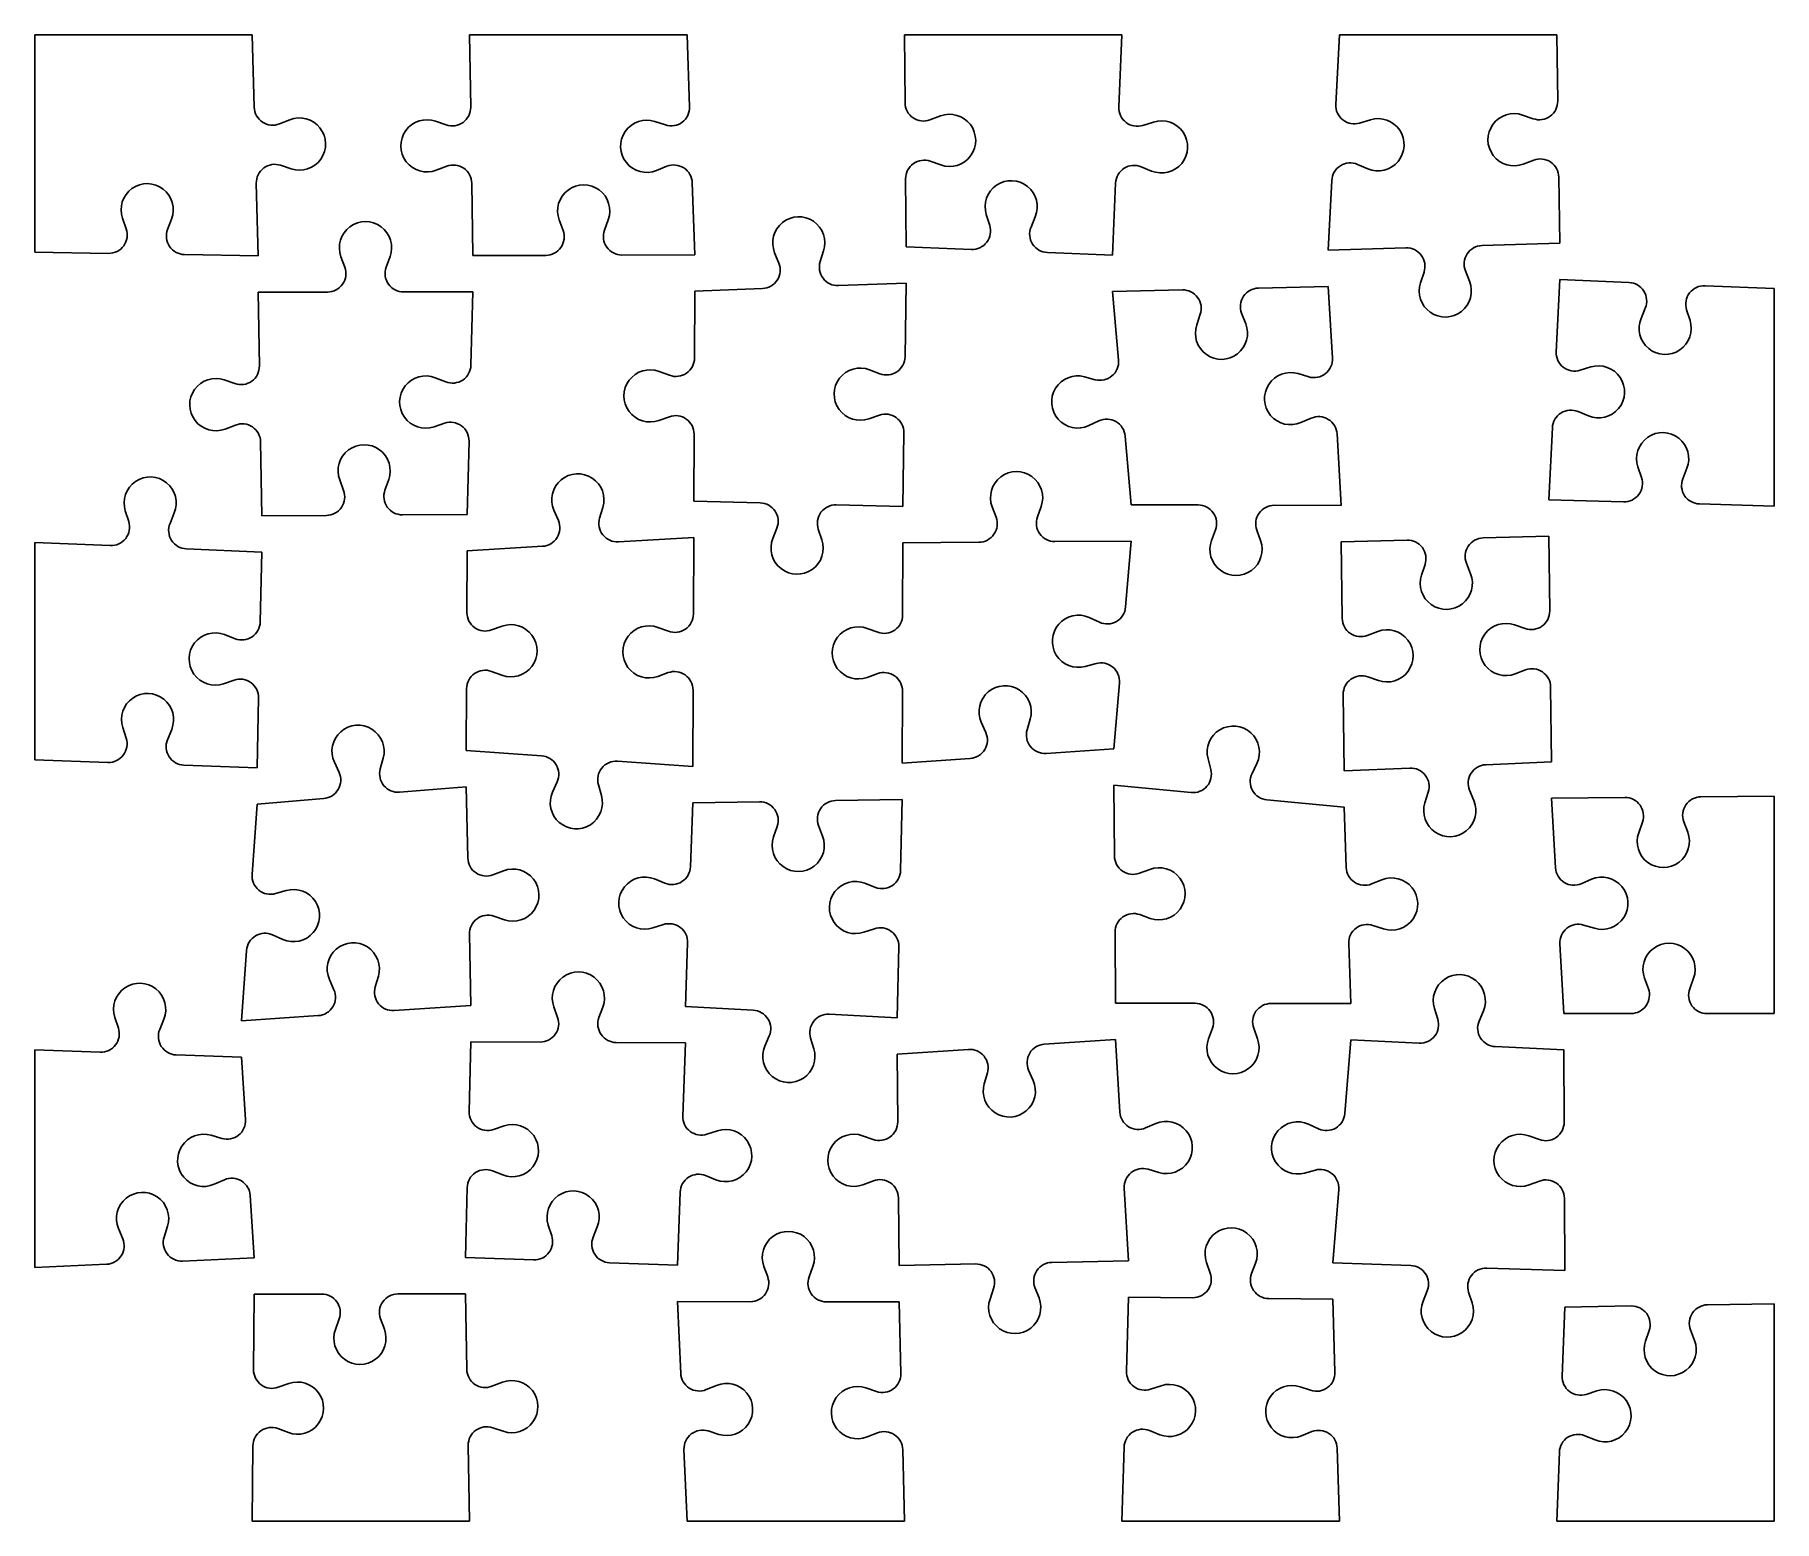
# Model space of a CAD drawing. Header units: millimetres. Extents: x 0 to 304, y 0 to 260.
import ezdxf

# ---------------------------------------------------------------- set-up
doc = ezdxf.new("R2010")
doc.units = ezdxf.units.MM
doc.layers.add('VISIBLE', color=7, linetype='CONTINUOUS')

msp = doc.modelspace()

# ---------------------------------------------------------------- linework, layer by layer
at = {"layer": 'VISIBLE'}
for p, q in [((0, 221.75), (0, 259.75)), ((38, 259.75), (0, 259.75)), ((38.345292, 247.092461), (38, 259.75)), ((114, 259.75), (76, 259.75)), ((76, 259.75), (76.181907, 247.105242)), ((114.445292, 247.175646), (114, 259.75)), ((190, 259.75), (152, 259.75)), ((152, 259.75), (152.091736, 247.884522)), ((189.46413, 247.131449), (190, 259.75)), ((228, 259.75), (227.368923, 247.582115)), ((266, 259.75), (228, 259.75)), ((266.166458, 248.180085), (266, 259.75)), ((44.583587, 244.896758), (42.761174, 244.176589)), ((71.89129, 244.007997), (70.040466, 244.651645)), ((108.35676, 244.593551), (110.2207, 243.988932)), ((156.449797, 244.882918), (158.285935, 245.567339)), ((195.534324, 244.506533), (193.666171, 243.915058)), ((231.540623, 244.326467), (233.414239, 244.9004)), ((260.025019, 245.726481), (261.875845, 245.082835)), ((158.352191, 236.997599), (156.50569, 237.653548)), ((261.979847, 237.853997), (260.148304, 237.157372)), ((42.958321, 236.949691), (44.817286, 236.329948)), ((70.163741, 236.082535), (71.995284, 236.779159)), ((110.476559, 236.763876), (108.660057, 236.028923)), ((152.286296, 222.719441), (152.19456, 234.584919)), ((193.35943, 236.691983), (195.17071, 235.944254)), ((226.048979, 222.132083), (226.680056, 234.299967)), ((232.97036, 236.341906), (231.16617, 237.106585)), ((266.524245, 223.311547), (266.357787, 234.881462)), ((39.053268, 221.139869), (38.707976, 233.797407)), ((76.555128, 221.161861), (76.373221, 233.806618)), ((115.361278, 221.309624), (114.915986, 233.883978)), ((188.363958, 221.224874), (188.899829, 233.843425)), ((166.89285, 226.452787), (166.299435, 228.320324)), ((15.979996, 225.835598), (15.338636, 227.687217)), ((23.907587, 227.553344), (23.208699, 225.722663)), ((92.326931, 225.556672), (91.649719, 227.395481)), ((100.219653, 227.428113), (99.556464, 225.5842)), ((174.862088, 227.965605), (174.11624, 226.153548)), ((137.270566, 220.134016), (137.87003, 221.99962)), ((152.286296, 222.719441), (163.680826, 222.247407)), ((226.048979, 222.132083), (239.639434, 222.528114)), ((252.93379, 222.915516), (266.524245, 223.311547)), ((0, 221.75), (12.877446, 221.548815)), ((26.175823, 221.341054), (39.053268, 221.139869)), ((53.515579, 220.974451), (54.186864, 219.133469)), ((61.416448, 219.137709), (62.085574, 220.979476)), ((76.555128, 221.161861), (89.308251, 221.210421)), ((102.608155, 221.261064), (115.361278, 221.309624)), ((129.306273, 221.672651), (130.046244, 219.858188)), ((176.969428, 221.696908), (188.363958, 221.224874)), ((152.286296, 216.369441), (140.468945, 215.918249)), ((152.093872, 203.489704), (152.286296, 216.369441)), ((242.799615, 218.283637), (242.183329, 216.423522)), ((250.74969, 216.673149), (250.026133, 218.494221)), ((266.524245, 216.961547), (265.893632, 204.367947)), ((278.617888, 216.457627), (266.524245, 216.961547)), ((304, 215.4), (291.906357, 215.90392)), ((51.154199, 214.796965), (39.053268, 214.789869)), ((39.053268, 214.789869), (39.258004, 201.89254)), ((76.555128, 214.811861), (64.454197, 214.804765)), ((76.228097, 202.025977), (76.555128, 214.811861)), ((115.361278, 214.959624), (115.297948, 203.254177)), ((127.178629, 215.410817), (115.361278, 214.959624)), ((200.558395, 215.168436), (188.363958, 214.874874)), ((188.363958, 214.874874), (189.406217, 202.881711)), ((226.048979, 215.782083), (213.854543, 215.48852)), ((226.798993, 203.268864), (226.048979, 215.782083)), ((304, 177.4), (304, 215.4)), ((203.071349, 209.051043), (203.697045, 210.908013)), ((210.924536, 211.082004), (211.638863, 209.257292)), ((280.723715, 210.188422), (281.47, 212.000298)), ((288.693318, 211.699315), (289.286282, 209.831635)), ((110.946865, 200.242466), (109.109143, 200.922624)), ((145.883133, 201.217227), (147.71429, 200.51959)), ((270.071137, 201.119752), (271.943725, 201.697029)), ((34.972001, 198.788914), (33.120221, 199.429808)), ((69.993545, 199.819666), (71.817181, 199.102597)), ((185.350551, 199.482608), (183.458066, 199.990874)), ((220.775456, 200.538581), (222.65363, 199.979746)), ((33.256246, 190.860891), (35.086751, 191.560239)), ((71.632327, 191.875375), (69.774418, 191.252471)), ((109.062777, 192.352753), (110.907751, 193.012986)), ((147.606292, 193.290811), (145.755111, 192.648187)), ((184.20004, 191.453057), (185.976475, 192.280169)), ((223.086179, 192.763112), (221.288202, 191.983937)), ((271.515127, 193.137756), (269.709575, 193.899213)), ((39.673841, 175.696887), (39.469106, 188.594216)), ((75.560996, 175.944441), (75.888027, 188.730325)), ((115.162661, 178.248924), (115.225991, 189.954371)), ((151.702768, 177.311451), (151.895192, 190.191188)), ((191.599965, 177.638488), (190.557706, 189.631651)), ((228.344749, 177.479472), (227.594736, 189.99269)), ((264.597866, 178.490989), (265.228479, 191.08459)), ((280.805501, 182.378609), (280.186518, 184.237828)), ((288.753232, 184.000628), (288.032317, 182.178509)), ((53.972811, 180.130351), (53.28992, 181.967059)), ((61.859713, 182.026174), (61.202225, 180.180221)), ((15.820748, 176.552637), (16.411363, 174.684213)), ((90.725277, 176.663422), (91.501322, 174.864091)), ((98.718698, 175.284082), (99.2808, 177.161281)), ((115.162661, 178.248924), (126.784902, 177.950744)), ((140.080527, 177.609631), (151.702768, 177.311451)), ((167.315888, 177.265739), (168.001165, 175.42992)), ((175.230508, 175.489179), (175.885597, 177.335985)), ((191.599965, 177.638488), (203.32242, 177.587758)), ((216.622295, 177.530202), (228.344749, 177.479472)), ((264.597866, 178.490989), (277.651481, 178.129553)), ((290.946385, 177.761436), (304, 177.4)), ((23.634297, 174.374148), (24.382859, 176.185084)), ((39.673841, 175.696887), (50.967577, 175.774793)), ((64.267261, 175.866535), (75.560996, 175.944441)), ((129.707936, 173.539599), (128.990724, 171.716019)), ((137.557901, 171.49622), (136.935143, 173.354178)), ((0, 133.05), (0, 171.05)), ((13.19304, 170.483651), (0, 171.05)), ((88.723059, 170.360362), (75.560996, 169.594441)), ((115.162661, 171.898924), (102.000598, 171.133003)), ((115.103074, 158.529793), (115.162661, 171.898924)), ((151.702768, 170.961451), (151.674375, 158.372355)), ((165.00159, 171.070461), (151.702768, 170.961451)), ((191.599965, 171.288488), (178.301143, 171.179478)), ((190.648511, 159.760278), (191.599965, 171.288488)), ((206.33884, 173.239939), (205.660672, 171.401482)), ((214.230588, 171.364395), (213.568358, 173.208652)), ((239.823895, 171.449758), (228.344749, 171.129472)), ((228.344749, 171.129472), (228.509309, 157.765643)), ((264.597866, 172.140989), (253.118721, 171.820703)), ((264.758853, 159.072385), (264.597866, 172.140989)), ((39.673841, 169.346887), (26.480802, 169.913236)), ((39.407896, 157.155664), (39.673841, 169.346887)), ((75.560996, 169.594441), (75.516212, 158.793928)), ((242.360232, 165.342022), (242.978819, 167.201373)), ((250.205593, 167.403011), (250.926895, 165.581045)), ((79.838315, 155.740773), (81.682453, 156.403338)), ((108.916495, 156.192342), (110.754864, 155.513936)), ((147.332815, 155.346932), (145.492957, 156.021289)), ((184.298811, 157.911293), (186.07882, 157.0919)), ((232.881078, 154.784039), (234.71406, 155.476867)), ((258.612353, 156.631488), (260.461843, 155.984015)), ((33.181686, 154.925922), (35.008006, 154.215716)), ((185.484165, 149.886811), (183.593903, 149.370336)), ((34.850333, 146.98785), (32.99478, 146.357963)), ((81.646918, 147.833415), (79.808338, 148.51125)), ((110.722641, 148.284422), (108.878298, 147.622431)), ((145.473629, 147.451314), (147.31651, 148.117364)), ((188.603092, 134.977135), (189.554546, 146.505345)), ((234.819582, 146.907519), (232.970095, 147.555002)), ((260.550895, 148.754978), (258.717915, 148.062141)), ((38.851885, 131.667604), (39.117831, 143.858828)), ((75.416281, 134.693529), (75.461065, 145.494042)), ((114.984208, 131.860794), (115.043795, 145.229925)), ((151.615985, 132.483292), (151.644378, 145.072389)), ((228.83763, 131.102823), (228.673071, 144.466651)), ((265.083665, 132.704791), (264.922678, 145.773394)), ((173.969352, 140.180582), (173.424538, 138.298293)), ((15.967573, 136.819323), (15.363268, 138.683365)), ((23.927845, 138.378627), (23.192587, 136.562249)), ((166.21133, 137.811945), (165.418769, 139.604062)), ((75.416281, 134.693529), (88.567221, 133.752031)), ((176.744475, 134.177572), (188.603092, 134.977135)), ((0, 133.05), (12.780148, 132.595267)), ((26.071737, 132.122337), (38.851885, 131.667604)), ((52.354315, 132.632224), (53.174103, 130.852397)), ((60.379059, 131.448651), (60.895115, 133.339027)), ((101.833268, 132.802293), (114.984208, 131.860794)), ((151.615985, 132.483292), (163.474603, 133.282855)), ((205.04707, 133.248359), (205.537694, 131.351223)), ((212.733994, 130.658269), (213.577609, 132.426926)), ((228.83763, 131.102823), (240.317133, 131.610183)), ((253.604162, 132.197431), (265.083665, 132.704791)), ((75.416281, 128.343529), (63.761428, 127.37902)), ((75.681611, 115.892133), (75.416281, 128.343529)), ((91.285142, 129.211631), (90.485157, 127.422816)), ((99.033275, 126.810842), (98.496271, 128.695374)), ((202.100979, 127.32738), (188.603092, 128.627135)), ((188.603092, 128.627135), (188.694025, 116.230562)), ((251.514166, 125.92293), (250.76331, 127.732917)), ((38.851885, 125.317604), (37.968665, 113.013088)), ((50.506739, 126.282114), (38.851885, 125.317604)), ((114.984208, 125.510794), (114.580931, 114.36792)), ((126.651057, 125.709054), (114.984208, 125.510794)), ((151.615985, 126.133292), (139.949137, 125.935033)), ((151.321697, 113.698574), (151.615985, 126.133292)), ((228.83763, 124.752823), (215.339743, 126.052577)), ((229.186706, 114.243679), (228.83763, 124.752823)), ((243.540775, 127.413702), (242.952527, 125.544531)), ((277.892094, 126.468409), (265.083665, 126.354791)), ((265.083665, 126.354791), (265.780854, 114.179208)), ((304, 126.7), (291.191571, 126.586382)), ((304, 88.7), (304, 126.7)), ((280.311786, 120.31353), (280.965632, 122.160777)), ((288.194933, 122.224905), (288.881445, 120.389548)), ((129.120655, 119.574029), (129.759477, 121.426525)), ((136.988019, 121.549363), (137.689414, 119.719641)), ((81.906693, 113.659246), (80.080015, 112.949963)), ((193.050898, 113.227233), (194.887307, 113.910927)), ((42.074957, 109.675321), (43.95959, 110.211971)), ((110.139265, 111.491476), (108.323335, 112.227842)), ((145.09137, 111.480361), (146.916372, 110.766776)), ((235.437915, 112.085015), (233.619805, 111.354049)), ((270.282006, 111.39677), (272.082055, 112.171147)), ((80.234037, 105.722018), (82.089272, 105.091194)), ((108.013377, 103.663452), (109.877786, 104.266621)), ((146.74532, 103.539215), (144.888603, 102.912764)), ((194.950169, 105.341161), (193.103928, 105.997841)), ((233.859814, 104.128449), (235.722423, 103.519743)), ((272.571981, 103.615166), (270.695304, 104.179008)), ((43.346012, 101.663968), (41.557347, 102.464288)), ((76.230288, 90.143755), (75.964959, 102.595151)), ((113.696621, 89.933747), (114.099898, 101.076622)), ((150.71273, 87.967579), (151.007018, 100.402297)), ((188.882516, 90.534348), (188.791583, 102.93092)), ((229.977317, 90.441866), (229.628241, 100.95101)), ((267.238373, 88.725376), (266.541183, 100.900959)), ((36.133217, 87.442703), (37.016438, 99.747219)), ((52.283794, 92.8752), (51.491345, 94.667366)), ((60.041963, 95.24336), (59.497033, 93.361104)), ((282.007387, 93.049907), (281.338452, 94.891744)), ((289.908447, 94.885828), (289.236971, 93.044917)), ((36.133217, 87.442703), (49.546789, 88.346279)), ((62.816716, 89.240179), (76.230288, 90.143755)), ((90.713141, 89.888772), (91.373015, 88.04367)), ((98.602487, 88.003147), (99.283003, 89.840736)), ((113.696621, 89.933747), (125.564036, 89.303391)), ((138.845314, 88.597935), (150.71273, 87.967579)), ((188.882516, 90.534348), (202.779933, 90.503072)), ((216.0799, 90.473141), (229.977317, 90.441866)), ((244.611597, 89.600364), (245.196356, 87.730098)), ((252.418283, 87.397409), (253.172514, 89.205991)), ((267.238373, 88.725376), (278.969188, 88.717278)), ((292.269185, 88.708097), (304, 88.7)), ((13.998976, 88.042727), (14.604743, 86.17916)), ((21.829956, 85.92775), (22.56379, 87.744704)), ((205.805378, 86.161528), (205.13103, 84.321666)), ((213.701005, 84.30238), (213.034945, 86.145258)), ((0, 44.35), (0, 82.35)), ((11.420631, 81.952606), (0, 82.35)), ((76.230288, 83.793755), (75.912663, 71.596032)), ((88.313559, 83.726025), (76.230288, 83.793755)), ((113.696621, 83.583747), (101.61335, 83.651477)), ((113.254642, 70.805484), (113.696621, 83.583747)), ((128.365049, 84.813775), (127.598117, 83.010542)), ((136.15605, 82.555974), (135.584458, 84.430305)), ((163.162608, 82.454785), (150.71273, 81.617579)), ((188.882516, 84.184348), (176.432638, 83.347142)), ((189.629542, 71.490614), (188.882516, 84.184348)), ((229.977317, 84.091866), (228.946178, 71.238869)), ((241.96489, 83.539639), (229.977317, 84.091866)), ((267.238373, 82.375376), (255.2508, 82.927602)), ((267.288091, 69.728766), (267.238373, 82.375376)), ((36.133217, 81.092703), (24.712586, 81.490097)), ((36.821662, 70.184535), (36.133217, 81.092703)), ((150.71273, 81.617579), (150.818351, 69.792409)), ((165.936663, 76.451281), (166.481812, 78.333473)), ((173.695106, 78.818539), (174.487348, 77.026281)), ((30.806792, 67.435212), (32.686725, 66.882321)), ((80.16691, 68.449017), (82.025106, 69.071063)), ((119.345298, 68.228402), (117.481856, 67.62225)), ((146.510908, 66.718607), (144.663621, 67.37234)), ((195.933915, 69.492533), (194.135094, 68.715307)), ((224.382614, 68.560024), (222.600733, 69.375336)), ((261.121336, 67.339503), (262.965331, 66.676541)), ((81.802021, 60.50397), (79.978717, 61.221881)), ((194.559821, 61.498208), (196.437388, 60.937338)), ((221.915402, 60.832785), (223.804474, 61.353592)), ((33.142098, 59.667091), (31.346595, 58.882233)), ((75.248826, 46.102817), (75.566452, 58.300539)), ((117.231947, 60.396985), (119.049053, 59.663528)), ((144.740165, 58.802685), (146.57548, 59.48931)), ((191.157923, 45.519851), (190.410896, 58.213585)), ((226.851457, 45.128467), (227.882596, 57.981464)), ((262.993753, 59.447012), (261.155027, 58.769572)), ((38.347841, 46.002776), (37.659396, 56.910944)), ((112.352914, 44.735169), (112.794892, 57.513433)), ((151.042763, 44.66777), (150.937141, 56.49294)), ((267.390094, 43.782259), (267.340377, 56.428869)), ((90.348199, 49.883926), (89.746274, 51.748738)), ((15.375829, 49.351441), (14.626956, 51.162249)), ((23.189004, 51.53127), (22.598709, 49.662744)), ((98.310455, 51.433064), (97.572878, 49.617626)), ((25.817753, 45.462735), (38.347841, 46.002776)), ((75.248826, 46.102817), (87.155383, 45.663944)), ((0, 44.35), (12.530088, 44.890042)), ((100.446357, 45.174042), (112.352914, 44.735169)), ((127.423605, 44.535025), (128.090602, 42.692485)), ((135.320177, 42.679891), (135.993589, 44.520096)), ((151.042763, 44.66777), (164.451842, 44.952591)), ((177.748843, 45.235031), (191.157923, 45.519851)), ((204.787667, 45.19687), (205.437642, 43.348258)), ((212.666793, 43.268989), (213.357148, 45.102905)), ((226.851457, 45.128467), (240.474439, 44.676075)), ((253.767112, 44.234651), (267.390094, 43.782259)), ((38.347841, 39.652776), (38.232253, 26.476132)), ((50.148358, 39.684768), (38.347841, 39.652776)), ((75.248826, 39.752817), (63.448309, 39.720825)), ((75.498776, 26.525221), (75.248826, 39.752817)), ((167.578418, 40.683299), (166.947467, 38.828108)), ((175.515531, 39.010101), (174.806373, 40.836827)), ((243.364106, 40.243), (242.633155, 38.424884)), ((251.19843, 38.140448), (250.589709, 40.003052)), ((125.047848, 38.363054), (112.352914, 38.385169)), ((112.352914, 38.385169), (112.891371, 25.836471)), ((151.042763, 38.31777), (138.347828, 38.339885)), ((151.355306, 25.806811), (151.042763, 38.31777)), ((191.157923, 39.169851), (190.77546, 26.232022)), ((202.355089, 39.047073), (191.157923, 39.169851)), ((226.851457, 38.778467), (215.65429, 38.901245)), ((227.228855, 26.036319), (226.851457, 38.778467)), ((267.390094, 37.432259), (266.941833, 25.361549)), ((279.045847, 37.613015), (267.390094, 37.432259)), ((304, 38), (292.344248, 37.819244)), ((304, 0), (304, 38)), ((52.530095, 33.515103), (53.195306, 35.358287)), ((60.424865, 35.377887), (61.10006, 33.538336)), ((281.50633, 31.474329), (282.147903, 33.325875)), ((289.37662, 33.437977), (290.075297, 31.607216)), ((42.540187, 23.403018), (44.38737, 24.057046)), ((81.718455, 24.277325), (79.890071, 23.572451)), ((117.352231, 22.989884), (119.163181, 23.738413)), ((145.240195, 23.288307), (147.097733, 22.664296)), ((195.018606, 23.070055), (196.87898, 23.685557)), ((221.125478, 23.48951), (222.985887, 22.874112)), ((271.160934, 22.167568), (273.025912, 22.768977)), ((44.312195, 15.487379), (42.476771, 16.173711)), ((80.026658, 16.344155), (81.880366, 15.708858)), ((119.530576, 15.176295), (117.662163, 15.766945)), ((147.278283, 15.436965), (145.454221, 14.720983)), ((196.625748, 15.119303), (194.804981, 15.843626)), ((223.19992, 15.647695), (221.379194, 14.923269)), ((38, 0), (38.115588, 13.176644)), ((76, 0), (75.75005, 13.227595)), ((114, 0), (113.461542, 12.548698)), ((152, 0), (151.687457, 12.510959)), ((190, 0), (190.382463, 12.937829)), ((228, 0), (227.622602, 12.742148)), ((272.707873, 14.204884), (270.892639, 14.942962)), ((266, 0), (266.448261, 12.07071)), ((38, 0), (76, 0)), ((114, 0), (152, 0)), ((190, 0), (228, 0)), ((266, 0), (304, 0))]:
    msp.add_line(p, q, dxfattribs=at)
for centre, radius, start, end in [((41.574091, 247.180542), 3.23, 181.562618, 291.562618), ((72.952241, 247.058781), 3.23, 250.824198, 0.824198), ((111.217315, 247.061335), 3.23, 252.028151, 2.028151), ((155.32164, 247.909494), 3.23, 180.442965, 290.442965), ((192.691221, 246.994404), 3.23, 177.568288, 287.568288), ((230.594588, 247.414819), 3.23, 177.031064, 287.031064), ((262.936792, 248.13362), 3.23, 250.824265, 0.824265), ((46.259469, 240.655883), 4.56, 251.562618, 111.562618), ((68.542653, 240.344656), 4.56, 70.824198, 290.824198), ((106.949773, 240.256041), 4.56, 72.028151, 292.028151), ((159.878628, 241.294526), 4.56, 250.442965, 110.442965), ((196.910725, 240.159221), 4.56, 247.568288, 107.568288), ((234.749818, 240.540374), 4.56, 247.031064, 107.031064), ((258.527211, 241.41949), 4.56, 70.824265, 290.824265), ((155.424464, 234.609891), 3.23, 70.442965, 180.442965), ((229.905721, 234.132671), 3.23, 67.031064, 177.031064), ((263.128121, 234.834996), 3.23, 0.824265, 110.824265), ((41.936775, 233.885488), 3.23, 71.562618, 181.562618), ((73.143555, 233.760157), 3.23, 0.824198, 110.824198), ((111.688009, 233.769667), 3.23, 2.028151, 112.028151), ((170.645315, 229.70124), 4.56, 337.627798, 197.627798), ((192.12692, 233.706381), 3.23, 67.568288, 177.568288), ((19.647475, 229.179702), 4.56, 339.104938, 199.104938), ((95.928747, 228.971398), 4.56, 340.218166, 200.218166), ((12.927902, 224.778421), 3.23, 269.104938, 19.104938), ((26.226279, 224.57066), 3.23, 159.104938, 269.104938), ((57.799662, 222.536575), 4.56, 340.0336, 200.0336), ((89.295952, 224.440398), 3.23, 270.218166, 20.218166), ((102.595856, 224.49104), 3.23, 160.218166, 270.218166), ((133.528648, 223.394612), 4.56, 342.186522, 202.186522), ((163.814519, 225.474639), 3.23, 267.627798, 17.627798), ((177.103121, 224.92414), 3.23, 157.627798, 267.627798), ((239.733517, 219.299484), 3.23, 341.669148, 91.669148), ((253.027874, 219.686887), 3.23, 91.669148, 201.669148), ((51.152305, 218.026965), 3.23, 270.0336, 20.0336), ((64.452303, 218.034764), 3.23, 160.0336, 270.0336), ((127.055395, 218.638465), 3.23, 272.186522, 22.186522), ((140.345712, 219.145897), 3.23, 162.186522, 272.186522), ((246.511938, 214.989386), 4.56, 161.669148, 21.669148), ((278.483416, 213.230427), 3.23, 337.613968, 87.613968), ((291.771885, 212.676721), 3.23, 87.613968, 197.613968), ((200.63613, 211.939372), 3.23, 341.379041, 91.379041), ((213.932277, 212.259456), 3.23, 91.379041, 201.379041), ((284.940069, 208.451769), 4.56, 157.613968, 17.613968), ((207.39264, 207.595007), 4.56, 161.379041, 21.379041), ((269.11959, 204.20641), 3.23, 177.133359, 287.133359), ((36.028411, 201.841273), 3.23, 250.909453, 0.909453), ((72.999153, 202.108565), 3.23, 248.534837, 358.534837), ((107.526371, 196.646126), 4.56, 69.690014, 289.690014), ((112.067995, 203.271652), 3.23, 249.690014, 359.690014), ((144.259684, 196.956005), 4.56, 69.144062, 289.144062), ((148.864233, 203.537955), 3.23, 249.144062, 359.144062), ((186.188346, 202.602063), 3.23, 254.966779, 4.966779), ((219.475011, 196.167947), 4.56, 73.430073, 293.430073), ((223.574779, 203.075612), 3.23, 253.430073, 3.430073), ((273.287087, 197.339394), 4.56, 247.133359, 107.133359), ((31.628818, 195.120595), 4.56, 70.909453, 290.909453), ((68.32488, 195.575946), 4.56, 68.534837, 288.534837), ((182.275297, 195.586938), 4.56, 74.966779, 294.966779), ((36.239512, 188.542948), 3.23, 0.909453, 110.909453), ((72.659083, 188.812913), 3.23, 358.534837, 108.534837), ((111.996039, 189.971847), 3.23, 359.690014, 109.690014), ((148.665552, 190.239439), 3.23, 359.144062, 109.144062), ((187.339835, 189.352004), 3.23, 4.966779, 114.966779), ((224.370522, 189.799438), 3.23, 3.430073, 113.430073), ((268.454437, 190.923053), 3.23, 67.133359, 177.133359), ((284.513042, 185.678242), 4.56, 338.413967, 198.413967), ((57.564058, 183.556191), 4.56, 340.395226, 200.395226), ((20.168693, 177.927037), 4.56, 337.541925, 197.541925), ((94.912436, 178.469329), 4.56, 343.330376, 203.330376), ((171.587959, 178.860421), 4.56, 340.469642, 200.469642), ((50.945297, 179.004716), 3.23, 270.395226, 20.395226), ((64.24498, 179.096458), 3.23, 160.395226, 270.395226), ((277.74088, 181.358315), 3.23, 268.413967, 18.413967), ((291.035785, 180.990199), 3.23, 158.413967, 268.413967), ((126.70206, 174.721806), 3.23, 338.530342, 88.530342), ((139.997685, 174.380694), 3.23, 88.530342, 198.530342), ((203.308442, 174.357788), 3.23, 339.752049, 89.752049), ((216.608317, 174.300232), 3.23, 89.752049, 199.752049), ((13.331569, 173.710679), 3.23, 267.541925, 17.541925), ((26.619331, 173.140264), 3.23, 157.541925, 267.541925), ((88.535418, 173.584907), 3.23, 273.330376, 23.330376), ((101.812956, 174.357548), 3.23, 163.330376, 273.330376), ((164.975115, 174.300353), 3.23, 270.469642, 20.469642), ((178.274668, 174.409369), 3.23, 160.469642, 270.469642), ((133.234312, 170.047021), 4.56, 158.530342, 18.530342), ((209.938881, 169.823341), 4.56, 159.752049, 19.752049), ((239.913981, 168.221014), 3.23, 341.598224, 91.598224), ((253.208807, 168.59196), 3.23, 91.598224, 201.598224), ((246.687062, 163.902528), 4.56, 161.598224, 21.598224), ((78.746185, 158.780535), 3.23, 179.762427, 289.762427), ((111.873106, 158.544189), 3.23, 249.74463, 359.74463), ((148.444383, 158.37964), 3.23, 249.870777, 359.870777), ((182.39203, 153.769097), 4.56, 65.28192, 285.28192), ((187.429456, 160.025955), 3.23, 245.28192, 355.28192), ((261.529098, 159.032599), 3.23, 250.705768, 0.705768), ((31.528992, 150.675957), 4.56, 68.750317, 288.750317), ((36.178664, 157.226108), 3.23, 248.750317, 358.750317), ((83.224284, 152.11191), 4.56, 249.762427, 109.762427), ((107.3378, 151.914338), 4.56, 69.74463, 289.74463), ((143.923685, 151.739819), 4.56, 69.870777, 289.870777), ((231.739064, 157.805414), 3.23, 180.705494, 290.705494), ((236.326315, 151.211396), 4.56, 250.705494, 110.705494), ((257.105641, 152.327604), 4.56, 70.705768, 290.705768), ((186.335491, 146.771022), 3.23, 355.28192, 105.28192), ((261.692923, 145.733608), 3.23, 0.705768, 110.705768), ((35.8886, 143.929272), 3.23, 358.750317, 108.750317), ((78.691037, 145.480649), 3.23, 69.762427, 179.762427), ((111.813828, 145.244322), 3.23, 359.74463, 109.74463), ((148.414387, 145.079673), 3.23, 359.870777, 109.870777), ((169.589143, 141.448401), 4.56, 343.857309, 203.857309), ((231.902826, 144.506422), 3.23, 70.705494, 180.705494), ((19.701014, 140.089621), 4.56, 337.962208, 197.962208), ((12.895003, 135.823225), 3.23, 267.962208, 17.962208), ((56.496087, 134.539924), 4.56, 344.730792, 204.730792), ((163.257315, 136.505538), 3.23, 273.857309, 23.857309), ((176.527186, 137.400255), 3.23, 163.857309, 273.857309), ((209.461828, 134.390073), 4.56, 334.499765, 194.499765), ((26.186592, 135.350294), 3.23, 157.962208, 267.962208), ((50.240347, 129.50111), 3.23, 274.730792, 24.730792), ((63.495037, 130.598016), 3.23, 164.730792, 274.730792), ((88.336571, 130.530277), 3.23, 335.905085, 85.905085), ((101.602617, 129.580538), 3.23, 85.905085, 195.905085), ((202.410574, 130.542509), 3.23, 264.499765, 14.499765), ((240.45975, 128.383333), 3.23, 342.530658, 92.530658), ((253.746779, 128.970581), 3.23, 92.530658, 202.530658), ((215.649338, 129.267706), 3.23, 154.499765, 264.499765), ((94.647846, 125.561199), 4.56, 155.905085, 15.905085), ((126.705937, 122.47952), 3.23, 340.973555, 90.973555), ((140.004018, 122.705499), 3.23, 90.973555, 200.973555), ((247.30221, 124.17564), 4.56, 162.530658, 22.530658), ((277.920745, 123.238536), 3.23, 340.508232, 90.508232), ((291.220221, 123.356509), 3.23, 90.508232, 200.508232), ((133.431534, 118.087449), 4.56, 160.973555, 20.973555), ((284.61045, 118.791988), 4.56, 160.508232, 20.508232), ((78.910878, 115.960946), 3.23, 181.220742, 291.220742), ((191.923939, 116.254255), 3.23, 180.420276, 290.420276), ((41.190376, 112.781833), 3.23, 175.894339, 285.894339), ((83.55724, 109.408446), 4.56, 251.220742, 111.220742), ((106.609764, 108.002055), 4.56, 67.927283, 287.927283), ((111.353044, 114.484742), 3.23, 247.927283, 357.927283), ((148.092601, 113.774996), 3.23, 248.644252, 358.644252), ((196.478307, 109.637484), 4.56, 250.420276, 110.420276), ((232.414926, 114.350909), 3.23, 181.902461, 291.902461), ((269.005572, 114.363859), 3.23, 183.277251, 293.277251), ((273.884079, 107.982315), 4.56, 253.277251, 113.277251), ((45.208411, 105.826308), 4.56, 245.894339, 105.894339), ((143.430812, 107.233463), 4.56, 68.644252, 288.644252), ((237.138921, 107.854155), 4.56, 251.902461, 111.902461), ((79.194226, 102.663964), 3.23, 71.220742, 181.220742), ((110.872012, 101.193444), 3.23, 357.927283, 107.927283), ((147.777922, 100.478719), 3.23, 358.644252, 108.644252), ((192.021496, 102.954613), 3.23, 70.420276, 180.420276), ((232.856461, 101.05824), 3.23, 71.902461, 181.902461), ((269.765901, 101.08561), 3.23, 73.277251, 183.277251), ((40.238149, 99.515964), 3.23, 65.894339, 175.894339), ((55.661831, 96.511449), 4.56, 343.853783, 203.853783), ((285.624526, 96.448397), 4.56, 339.96045, 199.96045), ((95.006814, 91.424341), 4.56, 339.678847, 199.678847), ((248.963825, 90.961137), 4.56, 337.362443, 197.362443), ((18.335619, 89.452384), 4.56, 338.007131, 198.007131), ((49.329699, 91.568975), 3.23, 273.853783, 23.853783), ((62.599626, 92.462875), 3.23, 163.853783, 273.853783), ((278.971418, 91.947277), 3.23, 269.96045, 19.96045), ((292.271414, 91.938097), 3.23, 159.96045, 269.96045), ((125.392711, 86.077938), 3.23, 336.959503, 86.959503), ((138.673989, 85.372482), 3.23, 86.959503, 196.959503), ((202.772664, 87.27308), 3.23, 339.871058, 89.871058), ((216.072631, 87.243149), 3.23, 89.871058, 199.871058), ((11.532954, 85.180652), 3.23, 268.007131, 18.007131), ((24.82491, 84.718143), 3.23, 158.007131, 268.007131), ((88.331663, 86.955975), 3.23, 269.678847, 19.678847), ((101.631454, 86.881426), 3.23, 159.678847, 269.678847), ((242.113527, 86.766217), 3.23, 267.362443, 17.362443), ((255.399438, 86.15418), 3.23, 157.362443, 267.362443), ((131.794359, 81.225841), 4.56, 156.959503, 16.959503), ((163.379323, 79.232063), 3.23, 343.847125, 93.847125), ((176.649353, 80.124421), 3.23, 93.847125, 203.847125), ((209.412508, 82.752415), 4.56, 159.871058, 19.871058), ((170.316647, 75.182683), 4.56, 163.847125, 23.847125), ((33.598076, 69.981085), 3.23, 253.611308, 3.611308), ((79.141568, 71.511953), 3.23, 178.508371, 288.508371), ((116.482712, 70.69383), 3.23, 178.019025, 288.019025), ((192.853964, 71.680371), 3.23, 183.367974, 293.367974), ((225.726523, 71.497167), 3.23, 245.413238, 355.413238), ((29.520178, 63.060487), 4.56, 73.611308, 293.611308), ((83.472647, 64.746918), 4.56, 248.508371, 108.508371), ((120.755855, 63.892053), 4.56, 248.019025, 108.019025), ((143.142343, 63.073583), 4.56, 70.511748, 290.511748), ((147.58848, 69.763561), 3.23, 250.511748, 0.511748), ((197.74257, 65.30656), 4.56, 253.367974, 113.367974), ((220.70345, 65.22878), 4.56, 65.413238, 285.413238), ((259.578582, 63.048406), 4.56, 70.225246, 290.225246), ((264.058116, 69.716068), 3.23, 250.225246, 0.225246), ((78.795357, 58.216459), 3.23, 68.508371, 178.508371), ((193.635317, 58.403343), 3.23, 73.367974, 183.367974), ((224.66294, 58.239762), 3.23, 355.413238, 105.413238), ((34.43581, 56.707495), 3.23, 3.611308, 113.611308), ((116.022962, 57.401779), 3.23, 68.019025, 178.019025), ((147.70727, 56.464091), 3.23, 0.511748, 110.511748), ((264.110401, 56.416171), 3.23, 0.225246, 110.225246), ((18.840824, 52.904925), 4.56, 342.467897, 202.467897), ((94.085813, 53.149455), 4.56, 337.889048, 197.889048), ((12.391006, 48.117046), 3.23, 272.467897, 22.467897), ((25.67867, 48.689739), 3.23, 162.467897, 272.467897), ((87.274359, 48.891752), 3.23, 267.889048, 17.889048), ((100.565333, 48.40185), 3.23, 157.889048, 267.889048), ((131.711314, 46.08717), 4.56, 339.900189, 199.900189), ((209.089508, 46.709406), 4.56, 339.371769, 199.371769), ((125.053475, 41.593049), 3.23, 269.900189, 19.900189), ((138.353455, 41.56988), 3.23, 159.900189, 269.900189), ((164.520435, 41.723319), 3.23, 341.216829, 91.216829), ((177.817435, 42.005759), 3.23, 91.216829, 201.216829), ((202.390505, 42.276879), 3.23, 269.371769, 19.371769), ((215.689705, 42.131051), 3.23, 159.371769, 269.371769), ((240.367236, 41.447854), 3.23, 338.09802, 88.09802), ((253.659909, 41.006431), 3.23, 88.09802, 198.09802), ((50.157115, 36.45478), 3.23, 340.155331, 90.155331), ((63.457066, 36.490837), 3.23, 90.155331, 200.155331), ((171.264619, 37.359844), 4.56, 161.216829, 21.216829), ((246.864029, 36.723914), 4.56, 158.09802, 18.09802), ((279.095931, 34.383403), 3.23, 340.888463, 90.888463), ((292.394332, 34.589633), 3.23, 90.888463, 200.888463), ((56.819306, 31.967113), 4.56, 160.155331, 20.155331), ((285.814997, 29.981348), 4.56, 160.888463, 20.888463), ((41.462129, 26.447799), 3.23, 179.497404, 289.497404), ((78.7282, 26.586245), 3.23, 181.082539, 291.082539), ((83.358744, 20.022557), 4.56, 251.082539, 111.082539), ((116.118402, 25.974941), 3.23, 182.457023, 292.457023), ((148.126313, 25.726146), 3.23, 251.43104, 1.43104), ((194.00405, 26.13658), 3.23, 178.306739, 288.306739), ((224.00027, 25.940694), 3.23, 251.696494, 1.696494), ((270.169608, 25.241681), 3.23, 177.873226, 287.873226), ((45.909334, 19.758532), 4.56, 249.497404, 109.497404), ((120.905056, 19.524215), 4.56, 252.457023, 112.457023), ((143.788083, 18.965695), 4.56, 71.43104, 291.43104), ((198.311295, 19.356346), 4.56, 248.306739, 108.306739), ((219.693408, 19.160217), 4.56, 71.696494, 291.696494), ((274.42543, 18.429052), 4.56, 247.873226, 107.873226), ((41.345464, 13.148311), 3.23, 69.497404, 179.497404), ((78.979473, 13.288619), 3.23, 71.082539, 181.082539), ((116.688573, 12.687168), 3.23, 72.457023, 182.457023), ((148.458464, 12.430294), 3.23, 1.43104, 111.43104), ((193.611052, 12.842387), 3.23, 68.306739, 178.306739), ((224.394018, 12.646524), 3.23, 1.696494, 111.696494), ((269.676036, 11.950843), 3.23, 67.873226, 177.873226)]:
    msp.add_arc(centre, radius, start, end, dxfattribs=at)

doc.saveas('drawing.dxf')
